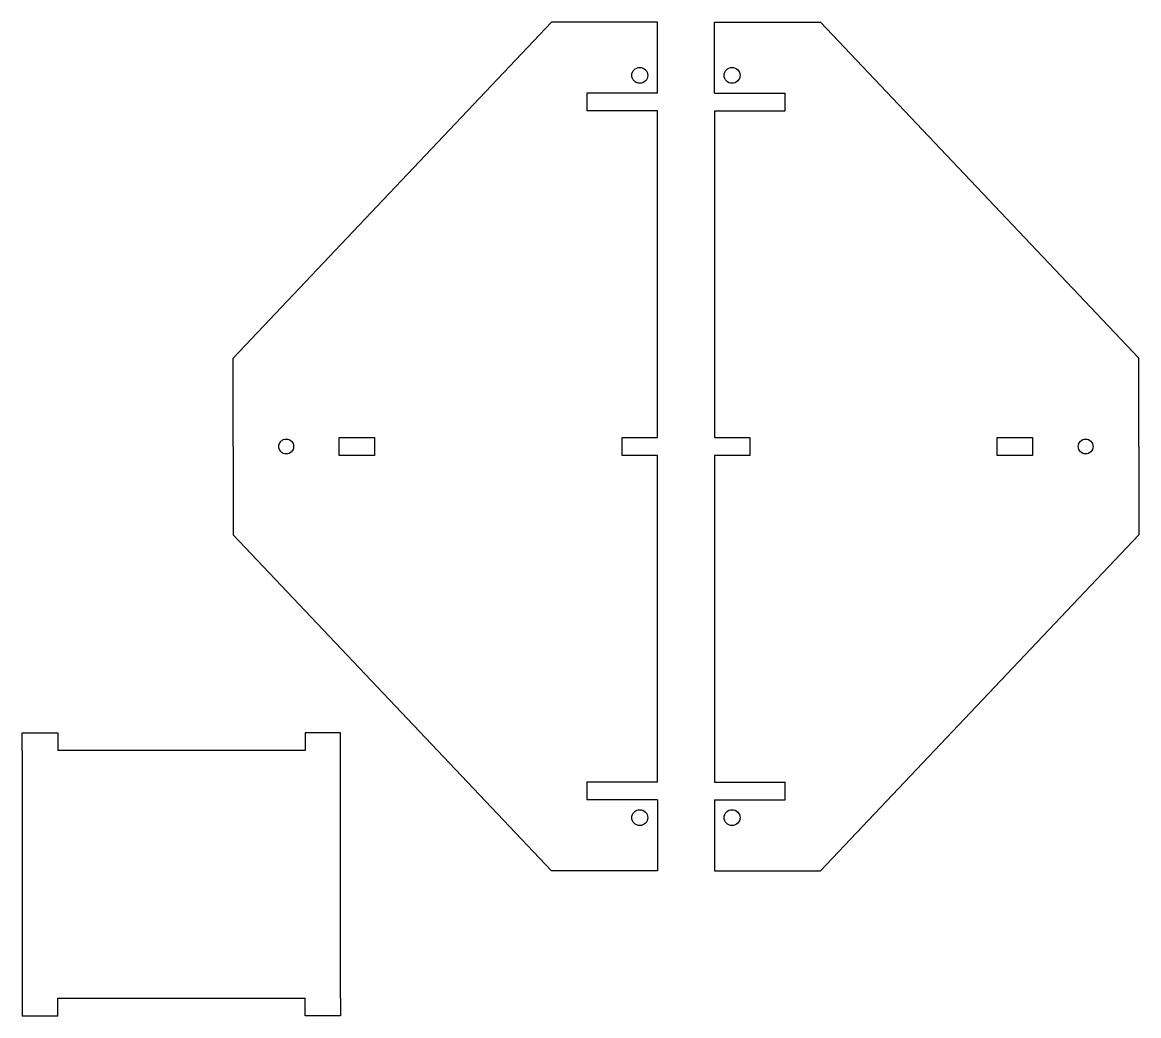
# Model space of a CAD drawing. Extents: x 85 to 401, y -281 to 0.
import ezdxf

# ---------------------------------------------------------------- set-up
doc = ezdxf.new("R2010")
doc.units = 0
doc.layers.get('0').update_dxf_attribs({"color": 253, "linetype": 'CONTINUOUS'})

msp = doc.modelspace()

# ---------------------------------------------------------------- linework, layer by layer
for p, q in [((144.63, -95), (234.63, 0)), ((264.63, 0), (234.63, 0)), ((264.63, -20), (264.63, 0)), ((280.73, -20), (280.73, 0)), ((280.73, 0), (310.73, 0)), ((310.73, 0), (400.73, -95)), ((244.63, -20), (244.63, -25)), ((264.63, -20), (244.63, -20)), ((280.73, -20), (300.73, -20)), ((300.73, -25), (300.73, -20)), ((264.63, -25), (244.63, -25)), ((264.63, -117.5), (264.63, -25)), ((280.73, -25), (300.73, -25)), ((280.73, -25), (280.73, -117.5)), ((144.63, -120), (144.63, -95)), ((400.73, -120), (400.73, -95)), ((174.63, -120), (174.63, -117.5)), ((174.63, -117.5), (184.63, -117.5)), ((184.63, -117.5), (184.63, -120)), ((254.63, -120), (254.63, -117.5)), ((254.63, -117.5), (264.63, -117.5)), ((280.73, -117.5), (290.73, -117.5)), ((290.73, -117.5), (290.73, -120)), ((360.73, -120), (360.73, -117.5)), ((360.73, -117.5), (370.73, -117.5)), ((370.73, -117.5), (370.73, -120)), ((144.63, -120), (144.63, -145)), ((174.63, -122.5), (174.63, -120)), ((184.63, -122.5), (174.63, -122.5)), ((184.63, -120), (184.63, -122.5)), ((254.63, -122.5), (254.63, -120)), ((264.63, -122.5), (254.63, -122.5)), ((264.63, -215), (264.63, -122.5)), ((290.73, -122.5), (280.73, -122.5)), ((280.73, -122.5), (280.73, -215)), ((290.73, -120), (290.73, -122.5)), ((360.73, -122.5), (360.73, -120)), ((370.73, -122.5), (360.73, -122.5)), ((370.73, -120), (370.73, -122.5)), ((400.73, -120), (400.73, -145)), ((234.63, -240), (144.63, -145)), ((400.73, -145), (310.73, -240)), ((85, -206.02), (85, -201.02)), ((85, -201.02), (95, -201.02)), ((95, -201.02), (95, -206.02)), ((175, -201.02), (165, -201.02)), ((165, -201.02), (165, -206.02)), ((175, -206.02), (175, -201.02)), ((85, -206.02), (85, -276.02)), ((165, -206.02), (95, -206.02)), ((175, -276.02), (175, -206.02)), ((244.63, -215), (244.63, -220)), ((264.63, -215), (244.63, -215)), ((280.73, -215), (300.73, -215)), ((300.73, -220), (300.73, -215)), ((264.63, -220), (244.63, -220)), ((264.63, -220), (264.63, -240)), ((280.73, -220), (300.73, -220)), ((280.73, -220), (280.73, -240)), ((264.63, -240), (234.63, -240)), ((280.73, -240), (310.73, -240)), ((85, -276.02), (85, -281.02)), ((95, -276.02), (165, -276.02)), ((95, -281.02), (95, -276.02)), ((165, -281.02), (165, -276.02)), ((175, -276.02), (175, -281.02)), ((85, -281.02), (95, -281.02)), ((175, -281.02), (165, -281.02))]:
    msp.add_line(p, q)
for centre, radius in [((259.63, -15), 2.25), ((285.73, -15), 2.25), ((159.63, -120), 2.1), ((385.73, -120), 2.1), ((259.63, -225), 2.25), ((285.73, -225), 2.25)]:
    msp.add_circle(centre, radius)

doc.saveas('drawing.dxf')
